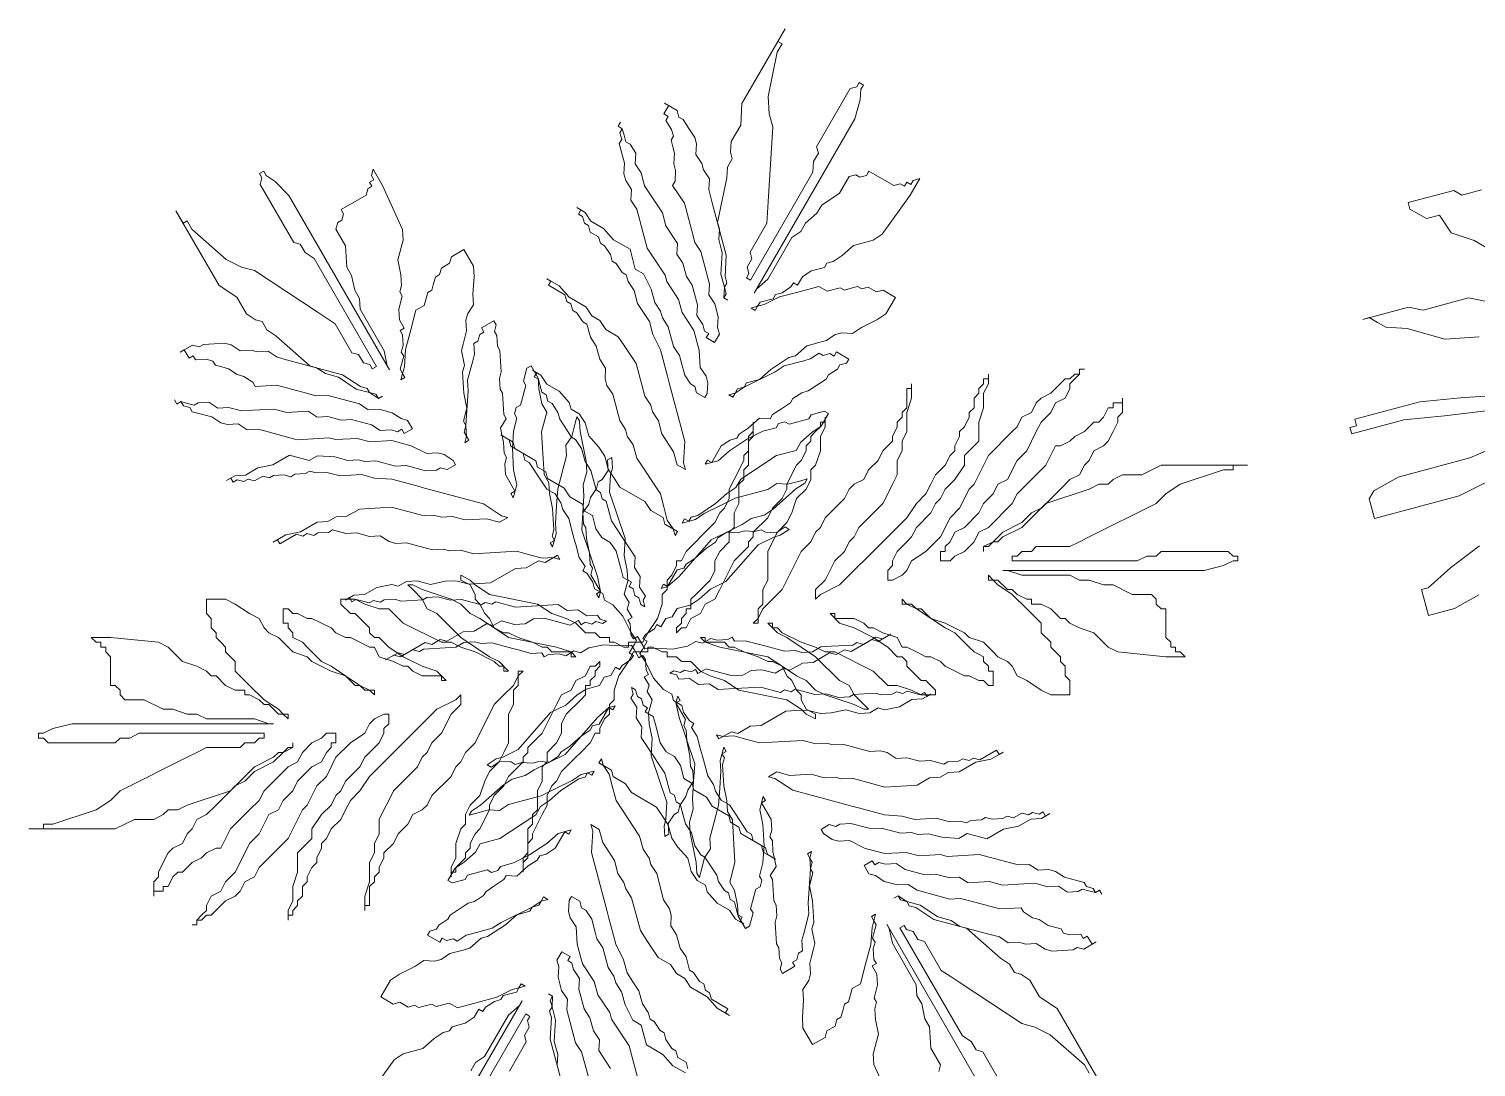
# Model space of a CAD drawing. Header units: millimetres. Extents: x -37049 to 129367, y 25385 to 90033.
# Drawn here: x 18161 to 19498, y 55000 to 55960 of the extents above; entities that cross this region are included whole.
import ezdxf

# ---------------------------------------------------------------- set-up
doc = ezdxf.new("R2010")
doc.units = ezdxf.units.MM
doc.header["$MEASUREMENT"] = 0
doc.layers.add('NCAY', color=3, linetype='Continuous', lineweight=13)

# ---------------------------------------------------------------- blocks, each defined once
blk = doc.blocks.new('CDUA')
at = {"layer": 'NCAY'}
for points in [[(-22519.8, 45490.2), (-22549.9, 45482.1), (-22562.7, 45489.4), (-22632.9, 45470.6), (-22630.2, 45460.5), (-22604.7, 45445.9), (-22584.7, 45451.3), (-22566.5, 45423.9), (-22531, 45411.9), (-22492.9, 45390)], [(-22494, 45314.4), (-22539.6, 45323.7), (-22609.8, 45304.8), (-22632.5, 45309.4), (-22702.8, 45290.5), (-22692.7, 45293.2), (-22680, 45285.9), (-22667.3, 45278.5), (-22634.5, 45276.6), (-22576.2, 45260), (-22523.4, 45263.5)], [(-22499.1, 45173.3), (-22552, 45169.8), (-22614.8, 45163.6), (-22715.2, 45136.6), (-22712.5, 45126.6), (-22722.5, 45123.9), (-22719.8, 45113.9), (-22639.5, 45135.5), (-22576.7, 45141.7), (-22503.7, 45150.5)], [(-22470.2, 45105.8), (-22537.7, 45076.9), (-22648.1, 45047.2), (-22685.5, 45026.4), (-22692.8, 45013.7), (-22684.7, 44983.6), (-22554.3, 45018.7), (-22506.9, 45042.2)], [(-22522.7, 44941.2), (-22567.5, 44907.6), (-22602.2, 44876.8), (-22612.2, 44874.1), (-22601.4, 44834), (-22561.3, 44844.8), (-22523.9, 44865.6)]]:
    blk.add_lwpolyline(points, dxfattribs=at)
blk = doc.blocks.new('A$C0BA2582E')
at = {"layer": 'NCAY', "color": 220}
for points in [[(559.3, 574.1), (561.5, 577.9), (556.1, 586.2), (549, 600.5), (539.7, 611), (532.1, 615.4), (530.4, 621.5), (522.8, 625.9), (521.2, 632), (515.7, 640.2), (511.9, 642.5), (514.1, 646.3), (508.6, 654.6), (505.4, 666.7), (503.8, 672.7), (498.9, 690.9), (493.5, 699.2), (491.8, 705.2), (486.4, 713.5), (478.7, 717.9), (473.3, 726.2), (462.4, 742.7), (458.5, 744.9), (456.9, 751), (449.2, 755.4), (447.6, 761.5), (436.1, 768.1), (443.8, 763.7), (445.4, 757.6), (468.4, 744.3), (470, 738.3), (477.7, 733.9), (479.3, 727.8), (494.7, 718.9), (500.1, 710.7), (511.6, 704), (513.2, 698), (520.9, 693.6), (524.1, 681.4), (529.6, 673.2), (537.3, 668.7), (542.7, 660.5), (547.6, 642.3), (549.2, 636.3), (556.9, 631.8), (554.7, 628), (558.5, 625.8), (560.1, 619.7), (563.9, 617.5), (565.6, 611.4), (569.4, 609.2), (567.8, 615.3), (570, 619.1), (564.5, 627.4), (565.1, 637.3), (559.7, 645.6), (560.3, 655.5), (554.8, 663.7), (538.5, 688.5), (533.6, 706.7), (529.8, 708.9), (528.2, 715), (524.3, 717.2), (519.5, 735.3), (514, 743.6), (510.8, 755.7), (505.3, 764), (501.5, 766.2), (490.6, 782.7), (489, 788.8), (483.5, 797.1), (479.7, 799.3), (478, 805.3), (474.2, 807.6), (472.6, 813.6), (471, 819.7), (467.1, 821.9), (469.4, 825.7), (465.5, 827.9), (473.2, 823.5), (478.6, 815.2), (490.2, 808.6), (499.4, 798.1), (501.1, 792.1), (508.7, 787.6), (514.2, 779.4), (517.4, 767.2), (526.7, 756.8), (532.2, 748.5), (535.4, 736.4), (540.9, 728.1), (546.3, 719.8), (569.3, 706.6), (574.8, 698.3), (586.3, 691.6), (587.9, 685.6), (599.4, 678.9), (597.2, 675.1), (595.6, 681.2), (590.1, 689.4), (586.9, 701.5), (583.7, 713.7), (561.8, 746.7), (558.6, 758.8), (553.1, 767.1), (551.5, 773.2), (546.1, 781.4), (539.6, 805.7), (534.1, 813.9), (532.5, 820), (533.1, 829.9), (527.7, 838.1), (524.4, 850.2), (519, 858.5), (515.7, 870.6), (511.9, 872.8), (506.5, 881.1), (502.6, 883.3), (501, 889.4), (497.2, 891.6), (495.5, 897.7), (480.2, 906.5), (482.4, 910.3), (478.6, 912.6), (490.1, 905.9), (499.4, 895.4), (514.7, 886.6), (520.2, 878.3), (527.8, 873.9), (533.3, 865.6), (544.8, 859), (550.3, 850.7), (555.7, 842.4), (561.2, 834.2), (569.3, 803.9), (574.7, 795.6), (576.3, 789.6), (581.8, 781.3), (585, 769.2), (595.9, 752.6), (599.2, 740.5), (606.8, 736.1), (605.2, 742.2), (606.4, 761.9), (591.9, 816.4), (590.2, 822.5), (583.8, 846.7), (576.7, 861), (573.5, 873.1), (568, 881.4), (562.5, 889.7), (559.3, 901.8), (553.9, 910.1), (552.2, 916.1), (548.4, 918.3), (542.9, 926.6), (539.1, 928.8), (537.5, 934.9), (532, 943.1), (528.2, 945.4), (526.6, 951.4), (518.9, 955.8), (517.3, 961.9), (513.5, 964.1), (511.8, 970.2), (508, 972.4), (510.2, 976.2), (506.4, 978.4), (514.1, 974), (519.5, 965.7), (531, 959.1), (540.3, 948.6), (555.7, 939.8), (560.5, 921.6), (568.2, 917.2), (575.3, 902.8), (578.5, 890.7), (583.9, 882.5), (585.6, 876.4), (591, 868.1), (595.9, 850), (601.3, 841.7), (602.9, 835.6), (606.2, 823.5), (611.6, 815.3), (615.5, 813), (617.1, 807), (624.8, 802.6), (627, 806.4), (627.6, 816.3), (626, 822.4), (620.5, 830.6), (619.5, 846.6), (614.6, 864.7), (603.7, 881.3), (600.5, 893.4), (589.6, 909.9), (588, 916), (571.6, 940.8), (563.5, 971.1), (561.9, 977.1), (556.4, 985.4), (557, 995.3), (551.6, 1003.6), (550, 1009.6), (550.6, 1019.5), (545.7, 1037.7), (547.9, 1041.5), (546.3, 1047.6), (548.5, 1051.4), (544.7, 1053.6), (546.9, 1057.5), (544.7, 1053.6), (548.5, 1051.4), (550.1, 1045.3), (551.7, 1039.3), (555.6, 1037.1), (561, 1028.8), (560.4, 1018.9), (565.9, 1010.6), (569.1, 998.5), (574.6, 990.3), (585.5, 973.7), (588.7, 961.6), (599.6, 945.1), (599, 935.2), (604.5, 926.9), (607.7, 914.8), (613.2, 906.5), (618, 888.4), (617.4, 878.5), (622.9, 870.2), (624.5, 864.2), (628.4, 861.9), (626.1, 858.1), (633.8, 853.7), (638.2, 861.3), (636.6, 867.4), (637.2, 877.3), (634, 889.4), (628.5, 897.7), (629.1, 907.6), (621, 937.8), (615.6, 946.1), (612.3, 958.2), (605.9, 982.4), (595, 999), (597.2, 1002.8), (597.8, 1012.7), (596.2, 1018.8), (596.8, 1028.7), (595.1, 1034.7), (593.5, 1040.8), (595.7, 1044.6), (594.1, 1050.7), (588.7, 1058.9), (590.9, 1062.8), (587, 1065), (591.5, 1072.7), (587.6, 1074.9), (599.2, 1068.2), (600.8, 1062.2), (604.6, 1060), (610.1, 1051.7), (615.5, 1043.4), (617.1, 1037.4), (616.5, 1027.5), (622, 1019.2), (623.6, 1013.2), (629.1, 1004.9), (628.5, 995), (631.7, 982.9), (644.6, 934.5), (643.5, 914.7), (645.1, 908.6), (642.9, 904.8), (642.3, 894.9), (646.1, 892.7), (642.3, 894.9), (644.5, 898.7), (642.9, 904.8), (639.6, 916.9), (640.8, 936.7), (637.6, 948.8), (638.2, 958.7), (636.6, 964.7), (645, 1005.9), (645.6, 1015.8), (650, 1023.5), (648.4, 1029.6), (649, 1039.5), (657.9, 1054.8), (659.1, 1074.6), (699, 1143.7), (692.3, 1132.2), (696.2, 1130), (691.7, 1122.3), (683.3, 1081.1), (684.3, 1065.2), (687.6, 1053.1), (683.4, 983.8), (682.8, 973.9), (682.2, 964), (666.6, 937.1), (668.3, 931.1), (663.8, 923.4), (665.4, 917.3), (663.2, 913.5), (667.1, 911.3), (724.7, 1011.1), (725.3, 1021), (729.7, 1028.7), (728.1, 1034.7), (759.2, 1088.5), (765.2, 1090.1), (767.4, 1094), (771.3, 1091.8), (769.1, 1087.9), (768.5, 1078), (763.4, 1060.5), (670.3, 899.2), (672.5, 903), (683, 912.3), (705.2, 950.7), (713.4, 956.2), (717.9, 963.9), (728.4, 973.2), (732.8, 980.8), (749.3, 991.8), (758.2, 1007.1), (764.3, 1008.8), (768.1, 1006.5), (774.2, 1008.2), (776.4, 1012), (799.4, 998.7), (805.4, 1000.4), (809.3, 998.1), (811.5, 1002), (815.3, 999.8), (817.5, 1003.6), (823.6, 1005.2), (814.7, 989.9), (788.7, 953.7), (780.4, 948.2), (762.3, 943.3), (751.8, 934), (743.5, 928.6), (737.5, 926.9), (735.3, 923.1), (723.2, 919.8), (714.9, 914.4), (710.5, 906.7), (706.6, 908.9), (704.4, 905.1), (696.1, 899.6), (690.1, 898), (687.9, 894.1), (675.8, 890.9), (673.5, 887.1), (667.5, 885.4), (671.3, 883.2), (673.5, 887.1), (679.6, 888.7), (693.9, 895.8), (712.1, 900.6), (730.2, 905.5), (737.9, 901.1), (750, 904.3), (753.8, 902.1), (759.9, 903.8), (765.9, 905.4), (769.8, 903.2), (775.8, 904.8), (783.5, 900.4), (789.6, 902), (801.1, 895.3), (792.2, 880), (783.9, 874.5), (769.6, 867.4), (761.3, 862), (751.4, 862.6), (745.4, 860.9), (737.1, 855.5), (731.1, 853.8), (725, 852.2), (719, 850.6), (708.5, 841.3), (702.4, 839.7), (685.9, 828.7), (675.4, 819.4), (663.3, 816.2), (661.1, 812.3), (655, 810.7), (652.8, 806.9), (646.8, 805.2), (650.6, 803), (652.8, 806.9), (661.1, 812.3), (689.7, 826.5), (698, 832), (716.2, 836.8), (722.2, 838.5), (730.5, 843.9), (734.3, 841.7), (740.4, 843.3), (744.2, 841.1), (746.4, 845), (757.9, 838.3), (755.7, 834.5), (749.7, 832.9), (747.4, 829), (739.2, 823.6), (736.9, 819.7), (720.4, 808.8), (714.4, 807.2), (706.1, 801.7), (703.9, 797.9), (695.6, 792.4), (687.3, 786.9), (685.1, 783.1), (675.2, 783.7), (664.7, 774.4), (656.5, 768.9), (654.2, 765.1), (648.2, 763.4), (639.9, 758), (631.1, 742.6), (627.2, 744.8), (625, 741), (637.1, 744.2), (647.6, 753.5), (664.1, 764.5), (678.5, 771.6), (690.6, 774.8), (692.8, 778.7), (698.8, 780.3), (702.7, 778.1), (720.8, 782.9), (723, 786.8), (735.2, 790), (739, 787.8), (732.3, 776.3), (724.1, 770.8), (713.6, 761.5), (709.1, 753.8), (691, 749), (657.9, 727.1), (653.5, 719.4), (645.2, 714), (634.7, 704.7), (618.2, 693.7), (612.1, 692.1), (609.9, 688.3), (606.1, 690.5), (603.9, 686.6), (616, 689.9), (624.2, 695.3), (638.5, 702.4), (652.9, 709.5), (683.1, 717.7), (691.4, 723.1), (701.3, 722.5), (713.4, 725.8), (719.5, 727.4), (717.2, 723.6), (709, 718.1), (688, 699.5), (679.7, 694), (667.6, 690.8), (659.3, 685.3), (645, 678.2), (636.8, 672.8), (634.5, 668.9), (626.3, 663.4), (615.8, 654.1), (607.5, 648.7), (605.3, 644.8), (599.2, 643.2), (590.4, 627.8), (586.5, 630.1), (584.3, 626.2), (590.4, 627.8), (600.9, 637.2), (630.7, 671.1), (645, 678.2), (654.9, 677.6), (661, 679.3), (670.9, 678.7), (676.9, 680.3), (680.7, 678.1), (690.6, 677.5), (698.9, 683), (702.7, 680.7), (694.5, 675.3), (688.4, 673.6), (674.1, 666.6), (644.2, 632.6), (629.9, 625.5), (619.4, 616.2), (611.2, 610.7), (599.1, 607.5), (594.6, 599.8), (588.6, 598.2), (584.1, 590.5), (580.3, 592.7), (578.1, 588.9), (569.8, 583.4), (567.6, 579.5), (571.4, 577.3), (567, 569.7)], [(559.3, 569.7), (557.1, 573.5), (547.2, 572.9), (531.3, 573.9), (517.6, 571.1), (509.9, 566.7), (503.8, 568.3), (496.2, 563.9), (490.1, 565.5), (480.2, 564.9), (476.4, 562.7), (474.2, 566.6), (464.3, 566), (452.2, 569.2), (446.1, 570.9), (428, 575.7), (418.1, 575.1), (412, 576.8), (402.1, 576.2), (394.5, 571.8), (384.6, 571.2), (364.8, 570), (361, 567.8), (354.9, 569.4), (347.2, 565), (341.2, 566.6), (329.7, 560), (337.3, 564.4), (343.4, 562.8), (366.4, 576), (372.5, 574.4), (380.1, 578.8), (386.2, 577.2), (401.5, 586.1), (411.4, 586.7), (422.9, 593.3), (429, 591.7), (436.7, 596.1), (448.8, 592.9), (458.6, 593.5), (466.3, 597.9), (476.2, 598.5), (494.4, 593.6), (500.4, 592), (508.1, 596.4), (510.3, 592.6), (514.1, 594.8), (520.2, 593.1), (524, 595.4), (530.1, 593.7), (533.9, 595.9), (527.9, 597.6), (525.7, 601.4), (515.8, 600.8), (507.5, 606.3), (497.6, 605.7), (489.3, 611.2), (479.4, 610.6), (449.8, 608.8), (431.6, 613.7), (427.8, 611.5), (421.7, 613.1), (417.9, 610.9), (399.7, 615.8), (389.8, 615.2), (377.7, 618.4), (367.9, 617.8), (364, 615.6), (344.2, 614.4), (338.2, 616.1), (328.3, 615.5), (324.5, 613.3), (318.4, 614.9), (314.6, 612.7), (308.5, 614.3), (302.5, 615.9), (298.6, 613.7), (296.4, 617.6), (292.6, 615.3), (300.3, 619.8), (310.1, 620.4), (321.6, 627), (335.4, 629.8), (341.4, 628.2), (349.1, 632.6), (359, 633.2), (371.1, 629.9), (384.8, 632.7), (394.7, 633.3), (406.8, 630.1), (416.7, 630.7), (426.6, 631.3), (449.6, 644.6), (459.5, 645.1), (471, 651.8), (477.1, 650.2), (488.6, 656.8), (490.8, 653), (484.7, 654.6), (474.8, 654), (462.7, 657.3), (450.6, 660.5), (411.1, 658.1), (399, 661.4), (389.1, 660.8), (383, 662.4), (373.1, 661.8), (348.9, 668.3), (339, 667.8), (333, 669.4), (324.7, 674.9), (314.8, 674.3), (302.7, 677.5), (292.8, 676.9), (280.7, 680.2), (276.9, 678), (267, 677.4), (263.2, 675.2), (257.1, 676.8), (253.3, 674.6), (247.2, 676.2), (231.9, 667.3), (229.7, 671.2), (225.8, 669), (237.3, 675.6), (251.1, 678.4), (266.4, 687.3), (276.3, 687.9), (284, 692.3), (293.8, 692.9), (305.4, 699.5), (315.2, 700.1), (325.1, 700.7), (335, 701.3), (365.3, 693.2), (375.2, 693.7), (381.2, 692.1), (391.1, 692.7), (403.2, 689.5), (423, 690.6), (435.1, 687.4), (442.8, 691.8), (436.7, 693.4), (420.2, 704.4), (365.7, 719), (359.7, 720.6), (335.4, 727.1), (319.5, 728.2), (307.4, 731.4), (297.5, 730.8), (287.6, 730.2), (275.5, 733.5), (265.6, 732.9), (259.6, 734.5), (255.7, 732.3), (245.8, 731.7), (242, 729.5), (236, 731.1), (226.1, 730.5), (222.2, 728.3), (216.2, 730), (208.5, 725.5), (202.5, 727.2), (198.6, 724.9), (192.6, 726.6), (188.7, 724.4), (186.5, 728.2), (182.7, 726), (190.3, 730.4), (200.2, 731), (211.7, 737.6), (225.5, 740.4), (240.8, 749.3), (259, 744.4), (266.6, 748.9), (282.6, 747.8), (294.7, 744.6), (304.6, 745.2), (310.6, 743.5), (320.5, 744.1), (338.7, 739.2), (348.6, 739.8), (354.6, 738.2), (366.7, 735), (376.6, 735.5), (380.4, 737.8), (386.5, 736.1), (394.2, 740.6), (392, 744.4), (383.7, 749.9), (377.6, 751.5), (367.7, 750.9), (353.4, 758), (335.3, 762.9), (315.5, 761.7), (303.4, 764.9), (283.6, 763.8), (277.5, 765.4), (247.9, 763.6), (217.6, 771.8), (211.6, 773.4), (201.7, 772.8), (193.4, 778.3), (183.5, 777.7), (177.5, 779.3), (169.2, 784.8), (151, 789.6), (148.8, 793.5), (142.8, 795.1), (140.5, 798.9), (136.7, 796.7), (134.5, 800.6), (136.7, 796.7), (140.5, 798.9), (146.6, 797.3), (152.7, 795.7), (156.5, 797.9), (166.4, 798.5), (174.6, 793), (184.5, 793.6), (196.6, 790.4), (206.5, 791), (226.3, 792.1), (238.4, 788.9), (258.2, 790.1), (266.5, 784.6), (276.4, 785.2), (288.5, 781.9), (298.3, 782.5), (316.5, 777.6), (324.8, 772.2), (334.7, 772.8), (340.7, 771.1), (344.6, 773.4), (346.8, 769.5), (354.4, 773.9), (350, 781.6), (344, 783.2), (335.7, 788.7), (323.6, 792), (313.7, 791.4), (305.4, 796.8), (275.2, 805), (265.3, 804.4), (253.2, 807.6), (228.9, 814.1), (209.2, 813), (207, 816.8), (198.7, 822.3), (192.6, 823.9), (184.4, 829.4), (178.3, 831), (172.3, 832.6), (170, 836.5), (164, 838.1), (154.1, 837.5), (151.9, 841.3), (148, 839.1), (143.6, 846.8), (139.8, 844.6), (151.3, 851.2), (157.3, 849.6), (161.2, 851.8), (171.1, 852.4), (180.9, 853), (187, 851.4), (195.3, 845.9), (205.2, 846.5), (211.2, 844.9), (221.1, 845.5), (229.4, 840), (241.5, 836.7), (289.9, 823.7), (306.4, 812.8), (312.5, 811.2), (314.7, 807.3), (323, 801.9), (326.8, 804.1), (323, 801.9), (320.8, 805.7), (314.7, 807.3), (302.6, 810.6), (286.1, 821.5), (274, 824.8), (265.7, 830.2), (259.6, 831.9), (228.2, 859.8), (219.9, 865.2), (215.5, 872.9), (209.4, 874.5), (201.1, 880), (192.3, 895.4), (175.7, 906.3), (135.8, 975.4), (142.5, 963.9), (146.3, 966.1), (150.7, 958.4), (182.2, 930.5), (196.5, 923.4), (208.6, 920.2), (266.5, 881.9), (274.8, 876.5), (283.1, 871), (298.6, 844.1), (304.6, 842.5), (309.1, 834.8), (315.1, 833.2), (317.3, 829.3), (321.2, 831.5), (263.5, 931.4), (255.3, 936.9), (250.8, 944.5), (244.8, 946.2), (213.7, 999.9), (215.4, 1006), (213.1, 1009.8), (217, 1012), (219.2, 1008.2), (227.5, 1002.7), (240.2, 989.6), (333.3, 828.3), (331.1, 832.1), (328.3, 845.9), (306.1, 884.3), (305.5, 894.2), (301.1, 901.9), (298.2, 915.6), (293.8, 923.3), (292.6, 943.1), (283.7, 958.4), (285.4, 964.5), (289.2, 966.7), (290.8, 972.7), (288.6, 976.6), (311.6, 989.9), (313.2, 995.9), (317.1, 998.1), (314.8, 1002), (318.7, 1004.2), (316.5, 1008), (318.1, 1014.1), (326.9, 998.7), (345.3, 958.1), (345.9, 948.2), (341, 930.1), (343.8, 916.3), (344.4, 906.4), (342.8, 900.4), (345, 896.5), (341.8, 884.4), (342.4, 874.5), (346.8, 866.8), (343, 864.6), (345.2, 860.8), (345.8, 850.9), (344.2, 844.8), (346.4, 841), (343.2, 828.9), (345.4, 825), (343.8, 819), (347.6, 821.2), (345.4, 825), (347, 831.1), (348, 847), (352.9, 865.2), (357.7, 883.4), (365.4, 887.8), (368.7, 899.9), (372.5, 902.1), (374.1, 908.2), (375.7, 914.2), (379.6, 916.5), (381.2, 922.5), (388.8, 926.9), (390.5, 933), (402, 939.6), (410.8, 924.3), (411.4, 914.4), (410.4, 898.4), (411, 888.5), (405.6, 880.3), (403.9, 874.2), (404.5, 864.3), (402.9, 858.3), (401.3, 852.2), (399.7, 846.2), (402.5, 832.4), (400.9, 826.4), (402.1, 806.6), (404.9, 792.8), (401.7, 780.7), (403.9, 776.9), (402.3, 770.8), (404.5, 767), (402.9, 760.9), (406.7, 763.2), (404.5, 767), (403.9, 776.9), (405.9, 808.8), (405.3, 818.7), (410.2, 836.8), (411.8, 842.9), (411.2, 852.8), (415, 855), (416.7, 861.1), (420.5, 863.3), (418.3, 867.1), (429.8, 873.8), (432, 869.9), (430.4, 863.9), (432.6, 860), (433.2, 850.1), (435.4, 846.3), (436.6, 826.5), (435, 820.4), (435.6, 810.6), (437.8, 806.7), (438.4, 796.8), (439, 786.9), (441.2, 783.1), (435.8, 774.8), (438.6, 761.1), (439.2, 751.2), (441.4, 747.3), (439.8, 741.3), (440.4, 731.4), (449.2, 716), (445.4, 713.8), (447.6, 710), (450.9, 722.1), (448, 735.8), (446.9, 755.6), (447.9, 771.6), (451.1, 783.7), (448.9, 787.5), (450.5, 793.6), (454.3, 795.8), (459.2, 813.9), (457, 817.8), (460.2, 829.9), (464.1, 832.1), (470.7, 820.6), (471.3, 810.7), (474.1, 797), (478.6, 789.3), (473.7, 771.1), (476.1, 731.5), (480.5, 723.9), (481.1, 714), (483.9, 700.2), (485.1, 680.4), (483.5, 674.4), (485.7, 670.5), (481.9, 668.3), (484.1, 664.5), (487.4, 676.6), (486.8, 686.5), (487.8, 702.4), (488.8, 718.4), (496.9, 748.7), (496.3, 758.6), (501.7, 766.8), (505, 778.9), (506.6, 785), (508.8, 781.1), (509.4, 771.3), (515.1, 743.8), (515.7, 733.9), (512.4, 721.8), (513, 711.9), (512, 695.9), (512.6, 686), (514.8, 682.2), (515.4, 672.3), (518.2, 658.6), (518.8, 648.7), (521, 644.8), (519.4, 638.8), (528.3, 623.4), (524.5, 621.2), (526.7, 617.4), (528.3, 623.4), (525.5, 637.2), (511, 680), (512, 695.9), (517.4, 704.2), (519.1, 710.3), (524.5, 718.5), (526.1, 724.6), (530, 726.8), (535.4, 735.1), (534.8, 745), (538.7, 747.2), (539.3, 737.3), (537.6, 731.2), (536.6, 715.3), (551.1, 672.4), (550.1, 656.5), (552.9, 642.8), (553.5, 632.9), (550.3, 620.8), (554.7, 613.1), (553.1, 607), (557.5, 599.3), (553.7, 597.1), (555.9, 593.3), (556.5, 583.4), (558.7, 579.5), (562.6, 581.8), (567, 574.1)], [(563.2, 576.3), (567.6, 576.3), (572, 585.2), (580.9, 598.4), (585.3, 611.7), (585.3, 620.6), (589.8, 625), (589.8, 633.9), (594.2, 638.3), (598.6, 647.2), (598.6, 651.6), (603.1, 651.6), (607.5, 660.4), (616.4, 669.3), (620.8, 673.7), (634.1, 687), (638.5, 695.9), (643, 700.3), (647.4, 709.2), (647.4, 718), (651.9, 726.9), (660.7, 744.6), (660.7, 749), (665.2, 753.5), (665.2, 762.3), (669.6, 766.7), (669.6, 780), (669.6, 771.2), (665.2, 766.7), (665.2, 740.2), (660.7, 735.7), (660.7, 726.9), (656.3, 722.5), (656.3, 704.7), (651.9, 695.9), (651.9, 682.6), (647.4, 678.2), (647.4, 669.3), (638.5, 660.4), (634.1, 651.6), (634.1, 642.7), (629.7, 633.9), (616.4, 620.6), (611.9, 616.2), (611.9, 607.3), (607.5, 607.3), (607.5, 602.9), (603.1, 598.4), (603.1, 594), (598.6, 589.6), (598.6, 585.2), (603.1, 589.6), (607.5, 589.6), (611.9, 598.4), (620.8, 602.9), (625.2, 611.7), (634.1, 616.2), (638.5, 625), (651.9, 651.6), (665.2, 664.9), (665.2, 669.3), (669.6, 673.7), (669.6, 678.2), (682.9, 691.5), (687.3, 700.3), (696.2, 709.2), (700.6, 718), (700.6, 722.5), (709.5, 740.2), (713.9, 744.6), (718.4, 753.5), (718.4, 757.9), (722.8, 762.3), (722.8, 766.7), (727.2, 771.2), (731.7, 775.6), (731.7, 780), (736.1, 780), (736.1, 784.5), (736.1, 775.6), (731.7, 766.7), (731.7, 753.5), (727.2, 740.2), (722.8, 735.7), (722.8, 726.9), (718.4, 718), (709.5, 709.2), (705.1, 695.9), (700.6, 687), (691.8, 678.2), (687.3, 669.3), (682.9, 660.4), (682.9, 633.9), (678.5, 625), (678.5, 611.7), (674, 607.3), (674, 594), (669.6, 594), (674, 598.4), (678.5, 607.3), (687.3, 616.2), (696.2, 625), (713.9, 660.4), (722.8, 669.3), (727.2, 678.2), (731.7, 682.6), (736.1, 691.5), (753.8, 709.2), (758.3, 718), (762.7, 722.5), (771.6, 726.9), (776, 735.7), (784.9, 744.6), (789.3, 753.5), (798.2, 762.3), (798.2, 766.7), (802.6, 775.6), (802.6, 780), (807.1, 784.5), (807.1, 788.9), (811.5, 793.3), (811.5, 811), (815.9, 811), (815.9, 815.5), (815.9, 802.2), (811.5, 788.9), (811.5, 771.2), (807.1, 762.3), (807.1, 753.5), (802.6, 744.6), (802.6, 731.3), (798.2, 722.5), (793.8, 713.6), (789.3, 704.7), (767.1, 682.6), (762.7, 673.7), (758.3, 669.3), (753.8, 660.4), (745, 651.6), (736.1, 633.9), (727.2, 625), (727.2, 616.2), (731.7, 620.6), (749.4, 629.4), (789.3, 669.3), (793.8, 673.7), (811.5, 691.5), (820.4, 704.7), (829.2, 713.6), (833.7, 722.5), (838.1, 731.3), (847, 740.2), (851.4, 749), (855.8, 753.5), (855.8, 757.9), (860.3, 766.7), (860.3, 771.2), (864.7, 775.6), (869.1, 784.5), (869.1, 788.9), (873.6, 793.3), (873.6, 802.2), (878, 806.6), (878, 811), (882.4, 815.5), (882.4, 819.9), (886.9, 819.9), (886.9, 824.3), (886.9, 815.5), (882.4, 806.6), (882.4, 793.3), (878, 780), (878, 762.3), (864.7, 749), (864.7, 740.2), (855.8, 726.9), (847, 718), (842.5, 709.2), (838.1, 704.7), (833.7, 695.9), (820.4, 682.6), (815.9, 673.7), (811.5, 669.3), (802.6, 660.4), (798.2, 651.6), (798.2, 647.2), (793.8, 642.7), (793.8, 633.9), (798.2, 633.9), (807.1, 638.3), (811.5, 642.7), (815.9, 651.6), (829.2, 660.4), (842.5, 673.7), (851.4, 691.5), (860.3, 700.3), (869.1, 718), (873.6, 722.5), (886.9, 749), (909, 771.2), (913.5, 775.6), (917.9, 784.5), (926.8, 788.9), (931.2, 797.8), (935.7, 802.2), (944.5, 806.6), (957.8, 819.9), (962.3, 819.9), (966.7, 824.3), (971.1, 824.3), (971.1, 828.8), (975.6, 828.8), (971.1, 828.8), (971.1, 824.3), (966.7, 819.9), (962.3, 815.5), (962.3, 811), (957.8, 802.2), (949, 797.8), (944.5, 788.9), (935.7, 780), (931.2, 771.2), (922.3, 753.5), (913.5, 744.6), (904.6, 726.9), (895.7, 722.5), (891.3, 713.6), (882.4, 704.7), (878, 695.9), (864.7, 682.6), (855.8, 678.2), (851.4, 669.3), (847, 664.9), (847, 660.4), (842.5, 660.4), (842.5, 651.6), (851.4, 651.6), (855.8, 656), (864.7, 660.4), (873.6, 669.3), (878, 678.2), (886.9, 682.6), (909, 704.7), (913.5, 713.6), (922.3, 722.5), (940.1, 740.2), (949, 757.9), (953.4, 757.9), (962.3, 762.3), (966.7, 766.7), (975.6, 771.2), (980, 775.6), (984.4, 780), (988.9, 780), (993.3, 784.5), (997.7, 793.3), (1002.2, 793.3), (1002.2, 797.8), (1011, 797.8), (1011, 802.2), (1011, 788.9), (1006.6, 784.5), (1006.6, 780), (1002.2, 771.2), (997.7, 762.3), (993.3, 757.9), (984.4, 753.5), (980, 744.6), (975.6, 740.2), (971.1, 731.3), (962.3, 726.9), (953.4, 718), (917.9, 682.6), (900.2, 673.7), (895.7, 669.3), (891.3, 669.3), (882.4, 664.9), (882.4, 660.4), (882.4, 664.9), (886.9, 664.9), (891.3, 669.3), (900.2, 678.2), (917.9, 687), (926.8, 695.9), (935.7, 700.3), (940.1, 704.7), (980, 718), (988.9, 722.5), (997.7, 722.5), (1002.2, 726.9), (1011, 731.3), (1028.8, 731.3), (1046.5, 740.2), (1126.3, 740.2), (1113, 740.2), (1113, 735.7), (1104.2, 735.7), (1064.2, 722.5), (1050.9, 713.6), (1042.1, 704.7), (980, 673.7), (971.1, 669.3), (962.3, 664.9), (931.2, 664.9), (926.8, 660.4), (917.9, 660.4), (913.5, 656), (909, 656), (909, 651.6), (1024.3, 651.6), (1033.2, 656), (1042.1, 656), (1046.5, 660.4), (1108.6, 660.4), (1113, 656), (1117.5, 656), (1117.5, 651.6), (1113, 651.6), (1104.2, 647.2), (1086.4, 642.7), (900.2, 642.7), (904.6, 642.7), (917.9, 638.3), (962.3, 638.3), (971.1, 633.9), (980, 633.9), (993.3, 629.4), (1002.2, 629.4), (1019.9, 620.6), (1037.6, 620.6), (1042.1, 616.2), (1042.1, 611.7), (1046.5, 607.3), (1050.9, 607.3), (1050.9, 580.7), (1055.4, 576.3), (1055.4, 571.9), (1059.8, 571.9), (1059.8, 567.4), (1064.2, 567.4), (1068.7, 563), (1050.9, 563), (1006.6, 567.4), (997.7, 571.9), (984.4, 585.2), (971.1, 589.6), (962.3, 594), (957.8, 598.4), (953.4, 598.4), (944.5, 607.3), (935.7, 611.7), (926.8, 611.7), (926.8, 616.2), (922.3, 616.2), (913.5, 620.6), (909, 625), (904.6, 625), (895.7, 633.9), (891.3, 633.9), (886.9, 638.3), (886.9, 633.9), (891.3, 633.9), (895.7, 629.4), (909, 620.6), (922.3, 607.3), (935.7, 594), (935.7, 585.2), (944.5, 576.3), (944.5, 571.9), (949, 567.4), (953.4, 563), (953.4, 558.6), (957.8, 554.2), (957.8, 545.3), (962.3, 540.9), (962.3, 527.6), (944.5, 527.6), (935.7, 532), (922.3, 540.9), (913.5, 545.3), (909, 554.2), (904.6, 558.6), (895.7, 563), (891.3, 567.4), (886.9, 571.9), (882.4, 576.3), (869.1, 580.7), (864.7, 585.2), (847, 594), (833.7, 598.4), (824.8, 607.3), (820.4, 607.3), (815.9, 611.7), (811.5, 611.7), (807.1, 616.2), (807.1, 611.7), (811.5, 611.7), (820.4, 607.3), (847, 589.6), (855.8, 585.2), (869.1, 571.9), (873.6, 567.4), (882.4, 563), (882.4, 558.6), (886.9, 554.2), (886.9, 549.7), (891.3, 549.7), (891.3, 536.4), (886.9, 536.4), (882.4, 540.9), (878, 540.9), (869.1, 545.3), (864.7, 545.3), (847, 554.2), (842.5, 558.6), (833.7, 563), (829.2, 563), (820.4, 567.4), (811.5, 571.9), (807.1, 571.9), (802.6, 580.7), (789.3, 585.2), (780.4, 589.6), (776, 589.6), (771.6, 594), (762.7, 598.4), (745, 598.4), (745, 602.9), (740.5, 602.9), (749.4, 594), (762.7, 589.6), (780.4, 580.7), (793.8, 571.9), (802.6, 563), (807.1, 563), (811.5, 558.6), (811.5, 554.2), (824.8, 540.9), (829.2, 540.9), (838.1, 532), (838.1, 527.6), (824.8, 527.6), (815.9, 532), (802.6, 536.4), (793.8, 536.4), (780.4, 549.7), (745, 567.4), (736.1, 567.4), (727.2, 571.9), (713.9, 576.3), (696.2, 585.2), (691.8, 589.6), (687.3, 589.6), (687.3, 594), (682.9, 594), (691.8, 585.2), (700.6, 580.7), (713.9, 571.9), (727.2, 563), (749.4, 540.9), (758.3, 536.4), (762.7, 527.6), (771.6, 518.7), (776, 514.3), (771.6, 514.3), (762.7, 518.7), (736.1, 527.6), (727.2, 532), (718.4, 540.9), (709.5, 545.3), (696.2, 554.2), (687.3, 558.6), (682.9, 558.6), (674, 563), (660.7, 567.4), (651.9, 571.9), (647.4, 571.9), (643, 576.3), (625.2, 576.3), (625.2, 580.7), (620.8, 580.7), (625.2, 576.3), (638.5, 571.9), (682.9, 563), (696.2, 554.2), (700.6, 545.3), (705.1, 540.9), (709.5, 532), (713.9, 527.6), (713.9, 523.1), (718.4, 514.3), (727.2, 509.9), (727.2, 505.4), (718.4, 509.9), (713.9, 514.3), (700.6, 523.1), (656.3, 532), (643, 540.9), (629.7, 545.3), (620.8, 549.7), (611.9, 558.6), (603.1, 558.6), (598.6, 563), (589.8, 563), (589.8, 567.4), (585.3, 567.4), (576.5, 571.9), (572, 571.9), (572, 567.4), (563.2, 567.4)], [(563.2, 567.4), (558.7, 567.4), (554.3, 558.6), (545.4, 545.3), (541, 532), (541, 523.1), (536.6, 518.7), (536.6, 509.9), (532.1, 505.4), (527.7, 496.6), (527.7, 492.1), (523.3, 492.1), (518.8, 483.3), (510, 474.4), (505.5, 470), (492.2, 456.7), (487.8, 447.9), (483.3, 443.4), (478.9, 434.6), (478.9, 425.7), (474.5, 416.9), (465.6, 399.1), (465.6, 394.7), (461.2, 390.3), (461.2, 381.4), (456.7, 377), (456.7, 363.7), (456.7, 372.6), (461.2, 377), (461.2, 403.6), (465.6, 408), (465.6, 416.9), (470, 421.3), (470, 439), (474.5, 447.9), (474.5, 461.1), (478.9, 465.6), (478.9, 474.4), (487.8, 483.3), (492.2, 492.1), (492.2, 501), (496.6, 509.9), (510, 523.1), (514.4, 527.6), (514.4, 536.4), (518.8, 536.4), (518.8, 540.9), (523.3, 545.3), (523.3, 549.7), (527.7, 554.2), (527.7, 558.6), (523.3, 554.2), (518.8, 554.2), (514.4, 545.3), (505.5, 540.9), (501.1, 532), (492.2, 527.6), (487.8, 518.7), (474.5, 492.1), (461.2, 478.9), (461.2, 474.4), (456.7, 470), (456.7, 465.6), (443.4, 452.3), (439, 443.4), (430.1, 434.6), (425.7, 425.7), (425.7, 421.3), (416.8, 403.6), (412.4, 399.1), (408, 390.3), (408, 385.8), (403.5, 381.4), (403.5, 377), (399.1, 372.6), (394.7, 368.1), (394.7, 363.7), (390.2, 363.7), (390.2, 359.3), (390.2, 368.1), (394.7, 377), (394.7, 390.3), (399.1, 403.6), (403.5, 408), (403.5, 416.9), (408, 425.7), (416.8, 434.6), (421.3, 447.9), (425.7, 456.7), (434.6, 465.6), (439, 474.4), (443.4, 483.3), (443.4, 509.9), (447.9, 518.7), (447.9, 532), (452.3, 536.4), (452.3, 549.7), (456.7, 549.7), (452.3, 545.3), (447.9, 536.4), (439, 527.6), (430.1, 518.7), (412.4, 483.3), (403.5, 474.4), (399.1, 465.6), (394.7, 461.1), (390.2, 452.3), (372.5, 434.6), (368.1, 425.7), (363.6, 421.3), (354.7, 416.9), (350.3, 408), (341.4, 399.1), (337, 390.3), (328.1, 381.4), (328.1, 377), (323.7, 368.1), (323.7, 363.7), (319.3, 359.3), (319.3, 354.8), (314.8, 350.4), (314.8, 332.7), (310.4, 332.7), (310.4, 328.3), (310.4, 341.6), (314.8, 354.8), (314.8, 372.6), (319.3, 381.4), (319.3, 390.3), (323.7, 399.1), (323.7, 412.4), (328.1, 421.3), (332.6, 430.1), (337, 439), (359.2, 461.1), (363.6, 470), (368.1, 474.4), (372.5, 483.3), (381.4, 492.1), (390.2, 509.9), (399.1, 518.7), (399.1, 527.6), (394.7, 523.1), (376.9, 514.3), (337, 474.4), (332.6, 470), (314.8, 452.3), (306, 439), (297.1, 430.1), (292.7, 421.3), (288.2, 412.4), (279.4, 403.6), (274.9, 394.7), (270.5, 390.3), (270.5, 385.8), (266.1, 377), (266.1, 372.6), (261.6, 368.1), (257.2, 359.3), (257.2, 354.8), (252.8, 350.4), (252.8, 341.6), (248.3, 337.1), (248.3, 332.7), (243.9, 328.3), (243.9, 323.8), (239.5, 323.8), (239.5, 319.4), (239.5, 328.3), (243.9, 337.1), (243.9, 350.4), (248.3, 363.7), (248.3, 381.4), (261.6, 394.7), (261.6, 403.6), (270.5, 416.9), (279.4, 425.7), (283.8, 434.6), (288.2, 439), (292.7, 447.9), (306, 461.1), (310.4, 470), (314.8, 474.4), (323.7, 483.3), (328.1, 492.1), (328.1, 496.6), (332.6, 501), (332.6, 509.9), (328.1, 509.9), (319.3, 505.4), (314.8, 501), (310.4, 492.1), (297.1, 483.3), (283.8, 470), (274.9, 452.3), (266.1, 443.4), (257.2, 425.7), (252.8, 421.3), (239.5, 394.7), (217.3, 372.6), (212.8, 368.1), (208.4, 359.3), (199.5, 354.8), (195.1, 346), (190.7, 341.6), (181.8, 337.1), (168.5, 323.8), (164.1, 323.8), (159.6, 319.4), (155.2, 319.4), (155.2, 315), (150.8, 315), (155.2, 315), (155.2, 319.4), (159.6, 323.8), (164.1, 328.3), (164.1, 332.7), (168.5, 341.6), (177.4, 346), (181.8, 354.8), (190.7, 363.7), (195.1, 372.6), (204, 390.3), (212.8, 399.1), (221.7, 416.9), (230.6, 421.3), (235, 430.1), (243.9, 439), (248.3, 447.9), (261.6, 461.1), (270.5, 465.6), (274.9, 474.4), (279.4, 478.9), (279.4, 483.3), (283.8, 483.3), (283.8, 492.1), (274.9, 492.1), (270.5, 487.7), (261.6, 483.3), (252.8, 474.4), (248.3, 465.6), (239.5, 461.1), (217.3, 439), (212.8, 430.1), (204, 421.3), (186.2, 403.6), (177.4, 385.8), (172.9, 385.8), (164.1, 381.4), (159.6, 377), (150.8, 372.6), (146.3, 368.1), (141.9, 363.7), (137.5, 363.7), (133, 359.3), (128.6, 350.4), (124.2, 350.4), (124.2, 346), (115.3, 346), (115.3, 341.6), (115.3, 354.8), (119.7, 359.3), (119.7, 363.7), (124.2, 372.6), (128.6, 381.4), (133, 385.8), (141.9, 390.3), (146.3, 399.1), (150.8, 403.6), (155.2, 412.4), (164.1, 416.9), (172.9, 425.7), (208.4, 461.1), (226.2, 470), (230.6, 474.4), (235, 474.4), (243.9, 478.9), (243.9, 483.3), (243.9, 478.9), (239.5, 478.9), (235, 474.4), (226.2, 465.6), (208.4, 456.7), (199.5, 447.9), (190.7, 443.4), (186.2, 439), (146.3, 425.7), (137.5, 421.3), (128.6, 421.3), (124.2, 416.9), (115.3, 412.4), (97.6, 412.4), (79.8, 403.6), (0, 403.6), (13.3, 403.6), (13.3, 408), (22.2, 408), (62.1, 421.3), (75.4, 430.1), (84.3, 439), (146.3, 470), (155.2, 474.4), (164.1, 478.9), (195.1, 478.9), (199.5, 483.3), (208.4, 483.3), (212.8, 487.7), (217.3, 487.7), (217.3, 492.1), (102, 492.1), (93.1, 487.7), (84.3, 487.7), (79.8, 483.3), (17.7, 483.3), (13.3, 487.7), (8.9, 487.7), (8.9, 492.1), (13.3, 492.1), (22.2, 496.6), (39.9, 501), (226.2, 501), (221.7, 501), (208.4, 505.4), (164.1, 505.4), (155.2, 509.9), (146.3, 509.9), (133, 514.3), (124.2, 514.3), (106.4, 523.1), (88.7, 523.1), (84.3, 527.6), (84.3, 532), (79.8, 536.4), (75.4, 536.4), (75.4, 563), (71, 567.4), (71, 571.9), (66.5, 571.9), (66.5, 576.3), (62.1, 576.3), (57.6, 580.7), (75.4, 580.7), (119.7, 576.3), (128.6, 571.9), (141.9, 558.6), (155.2, 554.2), (164.1, 549.7), (168.5, 545.3), (172.9, 545.3), (181.8, 536.4), (190.7, 532), (199.5, 532), (199.5, 527.6), (204, 527.6), (212.8, 523.1), (217.3, 518.7), (221.7, 518.7), (230.6, 509.9), (235, 509.9), (239.5, 505.4), (239.5, 509.9), (235, 509.9), (230.6, 514.3), (217.3, 523.1), (204, 536.4), (190.7, 549.7), (190.7, 558.6), (181.8, 567.4), (181.8, 571.9), (177.4, 576.3), (172.9, 580.7), (172.9, 585.2), (168.5, 589.6), (168.5, 598.4), (164.1, 602.9), (164.1, 616.2), (181.8, 616.2), (190.7, 611.7), (204, 602.9), (212.8, 598.4), (217.3, 589.6), (221.7, 585.2), (230.6, 580.7), (235, 576.3), (239.5, 571.9), (243.9, 567.4), (257.2, 563), (261.6, 558.6), (279.4, 549.7), (292.7, 545.3), (301.5, 536.4), (306, 536.4), (310.4, 532), (314.8, 532), (319.3, 527.6), (319.3, 532), (314.8, 532), (306, 536.4), (279.4, 554.2), (270.5, 558.6), (257.2, 571.9), (252.8, 576.3), (243.9, 580.7), (243.9, 585.2), (239.5, 589.6), (239.5, 594), (235, 594), (235, 607.3), (239.5, 607.3), (243.9, 602.9), (248.3, 602.9), (257.2, 598.4), (261.6, 598.4), (279.4, 589.6), (283.8, 585.2), (292.7, 580.7), (297.1, 580.7), (306, 576.3), (314.8, 571.9), (319.3, 571.9), (323.7, 563), (337, 558.6), (345.9, 554.2), (350.3, 554.2), (354.7, 549.7), (363.6, 545.3), (381.4, 545.3), (381.4, 540.9), (385.8, 540.9), (376.9, 549.7), (363.6, 554.2), (345.9, 563), (332.6, 571.9), (323.7, 580.7), (319.3, 580.7), (314.8, 585.2), (314.8, 589.6), (301.5, 602.9), (297.1, 602.9), (288.2, 611.7), (288.2, 616.2), (301.5, 616.2), (310.4, 611.7), (323.7, 607.3), (332.6, 607.3), (345.9, 594), (381.4, 576.3), (390.2, 576.3), (399.1, 571.9), (412.4, 567.4), (430.1, 558.6), (434.6, 554.2), (439, 554.2), (439, 549.7), (443.4, 549.7), (434.6, 558.6), (425.7, 563), (412.4, 571.9), (399.1, 580.7), (376.9, 602.9), (368.1, 607.3), (363.6, 616.2), (354.7, 625), (350.3, 629.4), (354.7, 629.4), (363.6, 625), (390.2, 616.2), (399.1, 611.7), (408, 602.9), (416.8, 598.4), (430.1, 589.6), (439, 585.2), (443.4, 585.2), (452.3, 580.7), (465.6, 576.3), (474.5, 571.9), (478.9, 571.9), (483.3, 567.4), (501.1, 567.4), (501.1, 563), (505.5, 563), (501.1, 567.4), (487.8, 571.9), (443.4, 580.7), (430.1, 589.6), (425.7, 598.4), (421.3, 602.9), (416.8, 611.7), (412.4, 616.2), (412.4, 620.6), (408, 629.4), (399.1, 633.9), (399.1, 638.3), (408, 633.9), (412.4, 629.4), (425.7, 620.6), (470, 611.7), (483.3, 602.9), (496.6, 598.4), (505.5, 594), (514.4, 585.2), (523.3, 585.2), (527.7, 580.7), (536.6, 580.7), (536.6, 576.3), (541, 576.3), (549.9, 571.9), (554.3, 571.9), (554.3, 576.3), (563.2, 576.3)], [(567, 574.1), (569.2, 570.2), (579.1, 570.8), (595, 569.8), (608.8, 572.6), (616.4, 577), (622.5, 575.4), (630.2, 579.8), (636.2, 578.2), (646.1, 578.8), (649.9, 581), (652.2, 577.2), (662.1, 577.8), (674.2, 574.5), (680.2, 572.9), (698.4, 568), (708.3, 568.6), (714.3, 567), (724.2, 567.6), (731.9, 572), (741.8, 572.6), (761.5, 573.7), (765.4, 576), (771.4, 574.3), (779.1, 578.8), (785.1, 577.1), (796.7, 583.8), (789, 579.4), (782.9, 581), (759.9, 567.7), (753.9, 569.3), (746.2, 564.9), (740.1, 566.5), (724.8, 557.7), (714.9, 557.1), (703.4, 550.4), (697.3, 552.1), (689.7, 547.6), (677.6, 550.9), (667.7, 550.3), (660, 545.9), (650.1, 545.3), (632, 550.1), (625.9, 551.8), (618.2, 547.3), (616, 551.2), (612.2, 549), (606.1, 550.6), (602.3, 548.4), (596.2, 550), (592.4, 547.8), (598.5, 546.2), (600.7, 542.3), (610.6, 542.9), (618.8, 537.4), (628.7, 538), (637, 532.6), (646.9, 533.2), (676.6, 534.9), (694.7, 530), (698.5, 532.3), (704.6, 530.6), (708.4, 532.8), (726.6, 528), (736.5, 528.6), (748.6, 525.3), (758.5, 525.9), (762.3, 528.1), (782.1, 529.3), (788.1, 527.7), (798, 528.3), (801.9, 530.5), (807.9, 528.8), (811.8, 531.1), (817.8, 529.4), (823.9, 527.8), (827.7, 530), (829.9, 526.2), (833.7, 528.4), (826.1, 524), (816.2, 523.4), (804.7, 516.7), (791, 513.9), (784.9, 515.6), (777.2, 511.1), (767.3, 510.5), (755.2, 513.8), (741.5, 511), (731.6, 510.4), (719.5, 513.6), (709.6, 513.1), (699.7, 512.5), (676.7, 499.2), (666.8, 498.6), (655.3, 492), (649.3, 493.6), (637.8, 486.9), (635.6, 490.8), (641.6, 489.1), (651.5, 489.7), (663.6, 486.5), (675.7, 483.2), (715.3, 485.6), (727.4, 482.3), (737.3, 482.9), (743.3, 481.3), (753.2, 481.9), (777.4, 475.4), (787.3, 476), (793.4, 474.3), (801.6, 468.9), (811.5, 469.5), (823.6, 466.2), (833.5, 466.8), (845.6, 463.6), (849.4, 465.8), (859.3, 466.4), (863.2, 468.6), (869.2, 467), (873.1, 469.2), (879.1, 467.5), (894.5, 476.4), (896.7, 472.6), (900.5, 474.8), (889, 468.1), (875.3, 465.3), (859.9, 456.5), (850, 455.9), (842.4, 451.4), (832.5, 450.9), (821, 444.2), (811.1, 443.6), (801.2, 443), (791.3, 442.4), (761, 450.6), (751.2, 450), (745.1, 451.6), (735.2, 451), (723.1, 454.3), (703.3, 453.1), (691.2, 456.4), (683.6, 451.9), (689.6, 450.3), (706.2, 439.4), (760.6, 424.7), (766.7, 423.1), (790.9, 416.6), (806.8, 415.6), (818.9, 412.3), (828.8, 412.9), (838.7, 413.5), (850.8, 410.2), (860.7, 410.8), (866.8, 409.2), (870.6, 411.4), (880.5, 412), (884.3, 414.2), (890.4, 412.6), (900.3, 413.2), (904.1, 415.4), (910.2, 413.8), (917.8, 418.2), (923.9, 416.6), (927.7, 418.8), (933.8, 417.2), (937.6, 419.4), (939.8, 415.5), (943.7, 417.8), (936, 413.3), (926.1, 412.7), (914.6, 406.1), (900.9, 403.3), (885.5, 394.4), (867.4, 399.3), (859.7, 394.9), (843.7, 395.9), (831.6, 399.2), (821.8, 398.6), (815.7, 400.2), (805.8, 399.6), (787.7, 404.5), (777.8, 403.9), (771.7, 405.5), (759.6, 408.8), (749.7, 408.2), (745.9, 406), (739.8, 407.6), (732.2, 403.2), (734.4, 399.3), (742.6, 393.9), (748.7, 392.2), (758.6, 392.8), (772.9, 385.7), (791.1, 380.9), (810.8, 382), (823, 378.8), (842.7, 380), (848.8, 378.3), (878.4, 380.1), (908.7, 372), (914.8, 370.4), (924.7, 370.9), (932.9, 365.5), (942.8, 366.1), (948.9, 364.4), (957.1, 359), (975.3, 354.1), (977.5, 350.3), (983.6, 348.6), (985.8, 344.8), (989.6, 347), (991.8, 343.2), (989.6, 347), (985.8, 344.8), (979.7, 346.4), (973.7, 348), (969.8, 345.8), (960, 345.2), (951.7, 350.7), (941.8, 350.1), (929.7, 353.4), (919.8, 352.8), (900, 351.6), (887.9, 354.9), (868.1, 353.7), (859.9, 359.1), (850, 358.6), (837.9, 361.8), (828, 361.2), (809.8, 366.1), (801.6, 371.6), (791.7, 371), (785.6, 372.6), (781.8, 370.4), (779.6, 374.2), (771.9, 369.8), (776.3, 362.1), (782.4, 360.5), (790.6, 355), (802.8, 351.8), (812.6, 352.4), (820.9, 346.9), (851.2, 338.8), (861.1, 339.4), (873.2, 336.1), (897.4, 329.6), (917.2, 330.8), (919.4, 326.9), (927.6, 321.5), (933.7, 319.8), (942, 314.4), (948, 312.8), (954.1, 311.1), (956.3, 307.3), (962.3, 305.7), (972.2, 306.2), (974.5, 302.4), (978.3, 304.6), (982.7, 296.9), (986.6, 299.2), (975, 292.5), (969, 294.1), (965.2, 291.9), (955.3, 291.3), (945.4, 290.7), (939.3, 292.4), (931.1, 297.8), (921.2, 297.2), (915.1, 298.9), (905.2, 298.3), (897, 303.8), (884.9, 307), (836.4, 320), (819.9, 330.9), (813.8, 332.6), (811.6, 336.4), (803.4, 341.9), (799.5, 339.7), (803.4, 341.9), (805.6, 338), (811.6, 336.4), (823.7, 333.2), (840.3, 322.2), (852.4, 319), (860.6, 313.5), (866.7, 311.9), (898.2, 284), (906.4, 278.5), (910.9, 270.8), (916.9, 269.2), (925.2, 263.7), (934.1, 248.4), (950.6, 237.4), (990.5, 168.3)], [(980, 177.6), (975.6, 185.3), (944.1, 213.2), (929.8, 220.3), (917.7, 223.6), (859.8, 261.8), (851.5, 267.3), (843.3, 272.7), (827.7, 299.6), (821.7, 301.3), (817.3, 308.9), (811.2, 310.6), (809, 314.4), (805.1, 312.2), (862.8, 212.3), (871.1, 206.9), (875.5, 199.2), (881.6, 197.6), (912.6, 143.8)], [(886.2, 154.1), (793, 315.4), (795.3, 311.6), (798.1, 297.9), (820.2, 259.5), (820.8, 249.6), (825.3, 241.9), (828.1, 228.1), (832.5, 220.5), (833.7, 200.7), (842.6, 185.3), (841, 179.3)], [(799.4, 145), (781, 185.6), (780.4, 195.5), (785.3, 213.7), (782.5, 227.4), (781.9, 237.3), (783.5, 243.4), (781.3, 247.2), (784.5, 259.3), (783.9, 269.2), (779.5, 276.9), (783.3, 279.1), (781.1, 283), (780.5, 292.8), (782.1, 298.9), (779.9, 302.7), (783.2, 314.9), (780.9, 318.7), (782.6, 324.7), (778.7, 322.5), (780.9, 318.7), (779.3, 312.6), (778.3, 296.7), (773.4, 278.5), (768.6, 260.4), (760.9, 255.9), (757.7, 243.8), (753.8, 241.6), (752.2, 235.5), (750.6, 229.5), (746.8, 227.3), (745.2, 221.2), (737.5, 216.8), (735.9, 210.7), (724.4, 204.1), (715.5, 219.5), (714.9, 229.4), (715.9, 245.3), (715.3, 255.2), (720.8, 263.5), (722.4, 269.5), (721.8, 279.4), (723.4, 285.5), (725, 291.5), (726.6, 297.6), (723.8, 311.3), (725.4, 317.4), (724.2, 337.2), (721.4, 350.9), (724.7, 363), (722.4, 366.8), (724.1, 372.9), (721.8, 376.7), (723.5, 382.8), (719.6, 380.6), (721.8, 376.7), (722.4, 366.8), (720.4, 334.9), (721, 325.1), (716.2, 306.9), (714.5, 300.8), (715.1, 290.9), (711.3, 288.7), (709.7, 282.7), (705.8, 280.5), (708.1, 276.6), (696.6, 270), (694.3, 273.8), (696, 279.9), (693.7, 283.7), (693.1, 293.6), (690.9, 297.4), (689.7, 317.2), (691.3, 323.3), (690.7, 333.2), (688.5, 337), (687.9, 346.9), (687.3, 356.8), (685.1, 360.7), (690.6, 368.9), (687.7, 382.7), (687.2, 392.6), (684.9, 396.4), (686.6, 402.4), (686, 412.3), (677.1, 427.7), (680.9, 429.9), (678.7, 433.8), (675.5, 421.6), (678.3, 407.9), (679.5, 388.1), (678.5, 372.2), (675.2, 360.1), (677.4, 356.2), (675.8, 350.2), (672, 348), (667.1, 329.8), (669.3, 325.9), (666.1, 313.8), (662.3, 311.6), (655.6, 323.1), (655, 333), (652.2, 346.8), (647.8, 354.5), (652.6, 372.6), (650.2, 412.2), (645.8, 419.9), (645.2, 429.8), (642.4, 443.5), (641.2, 463.3), (642.8, 469.4), (640.6, 473.2), (644.4, 475.4), (642.2, 479.3), (639, 467.1), (639.6, 457.2), (638.5, 441.3), (637.5, 425.3), (629.4, 395.1), (630, 385.2), (624.6, 376.9), (621.3, 364.8), (619.7, 358.7), (617.5, 362.6), (616.9, 372.5), (611.3, 400), (610.7, 409.8), (613.9, 422), (613.3, 431.9), (614.3, 447.8), (613.7, 457.7), (611.5, 461.5), (610.9, 471.4), (608.1, 485.2), (607.5, 495.1), (605.3, 498.9), (606.9, 505), (598, 520.3), (601.9, 522.5), (599.7, 526.4), (598, 520.3), (600.9, 506.6), (615.4, 463.8), (614.3, 447.8), (608.9, 439.5), (607.3, 433.5), (601.8, 425.2), (600.2, 419.2), (596.4, 416.9), (590.9, 408.7), (591.5, 398.8), (587.7, 396.6), (587.1, 406.5), (588.7, 412.5), (589.7, 428.5), (575.2, 471.3), (576.2, 487.2), (573.4, 501), (572.8, 510.9), (576, 523), (571.6, 530.7), (573.2, 536.7), (568.8, 544.4), (572.6, 546.6), (570.4, 550.5), (569.8, 560.3), (567.6, 564.2), (563.8, 562), (559.3, 569.7)], [(567, 569.7), (564.8, 565.8), (570.2, 557.5), (577.3, 543.2), (586.6, 532.7), (594.3, 528.3), (595.9, 522.3), (603.6, 517.8), (605.2, 511.8), (610.6, 503.5), (614.5, 501.3), (612.3, 497.4), (617.7, 489.2), (620.9, 477.1), (622.6, 471), (627.4, 452.8), (632.9, 444.6), (634.5, 438.5), (639.9, 430.3), (647.6, 425.8), (653.1, 417.6), (664, 401), (667.8, 398.8), (669.4, 392.7), (677.1, 388.3), (678.7, 382.3), (690.2, 375.6), (682.6, 380), (680.9, 386.1), (657.9, 399.4), (656.3, 405.4), (648.6, 409.9), (647, 415.9), (631.7, 424.8), (626.2, 433.1), (614.7, 439.7), (613.1, 445.8), (605.4, 450.2), (602.2, 462.3), (596.7, 470.6), (589.1, 475), (583.6, 483.3), (578.8, 501.4), (577.1, 507.5), (569.5, 511.9), (571.7, 515.7), (567.8, 518), (566.2, 524), (562.4, 526.2), (560.8, 532.3), (556.9, 534.5), (558.6, 528.4), (556.3, 524.6), (561.8, 516.3), (561.2, 506.4), (566.6, 498.2), (566, 488.3), (571.5, 480), (587.9, 455.2), (592.7, 437), (596.6, 434.8), (598.2, 428.8), (602, 426.6), (606.9, 408.4), (612.3, 400.1), (615.6, 388), (621, 379.7), (624.8, 377.5), (635.8, 361), (637.4, 354.9), (642.8, 346.7), (646.7, 344.4), (648.3, 338.4), (652.1, 336.2), (653.7, 330.1), (655.4, 324.1), (659.2, 321.9), (657, 318), (660.8, 315.8), (653.1, 320.2), (647.7, 328.5), (636.2, 335.1), (626.9, 345.6), (625.3, 351.7), (617.6, 356.1), (612.1, 364.4), (608.9, 376.5), (599.6, 387), (594.2, 395.2), (590.9, 407.4), (585.5, 415.6), (580, 423.9), (557, 437.2), (551.5, 445.4), (540, 452.1), (538.4, 458.1), (526.9, 464.8), (529.1, 468.6), (530.7, 462.6), (536.2, 454.3), (539.4, 442.2), (542.7, 430.1), (564.5, 397), (567.7, 384.9), (573.2, 376.6), (574.8, 370.6), (580.3, 362.3), (586.7, 338.1), (592.2, 329.8), (593.8, 323.8), (593.2, 313.9), (598.7, 305.6), (601.9, 293.5), (607.4, 285.2), (610.6, 273.1), (614.4, 270.9), (619.9, 262.6), (623.7, 260.4), (625.3, 254.4), (629.2, 252.1), (630.8, 246.1), (646.1, 237.2), (643.9, 233.4), (647.7, 231.2), (636.2, 237.8), (627, 248.3), (611.6, 257.2), (606.2, 265.4), (598.5, 269.9), (593, 278.1), (581.5, 284.8), (576.1, 293), (570.6, 301.3), (565.2, 309.6), (557.1, 339.9), (551.6, 348.1), (550, 354.2), (544.5, 362.4), (541.3, 374.6), (530.4, 391.1), (527.2, 403.2), (519.5, 407.6), (521.1, 401.6), (519.9, 381.8), (534.5, 327.3), (536.1, 321.2), (542.6, 297), (549.6, 282.7), (552.9, 270.6), (558.3, 262.3), (563.8, 254), (567, 241.9), (572.5, 233.7), (574.1, 227.6), (577.9, 225.4), (583.4, 217.1), (587.2, 214.9), (588.8, 208.9), (594.3, 200.6), (598.1, 198.4), (599.7, 192.3), (607.4, 187.9), (609, 181.8)], [(606.8, 178), (595.3, 184.6), (586, 195.1), (570.7, 204), (565.8, 222.1), (558.2, 226.6), (551.1, 240.9), (547.8, 253), (542.4, 261.3), (540.8, 267.3), (535.3, 275.6), (530.5, 293.8), (525, 302), (523.4, 308.1), (520.2, 320.2), (514.7, 328.5), (510.9, 330.7), (509.2, 336.7), (501.6, 341.2), (499.4, 337.3), (498.8, 327.4), (500.4, 321.4), (505.8, 313.1), (506.8, 297.2), (511.7, 279), (522.6, 262.5), (525.8, 250.3), (536.8, 233.8), (538.4, 227.8), (554.7, 202.9), (562.8, 172.7)], [(537.6, 182.1), (526.7, 198.7), (527.3, 208.6), (521.8, 216.8), (518.6, 228.9), (513.1, 237.2), (508.3, 255.4), (508.9, 265.3), (503.4, 273.5), (501.8, 279.6), (498, 281.8), (500.2, 285.6), (492.5, 290.1), (488.1, 282.4), (489.7, 276.3), (489.1, 266.4), (492.3, 254.3), (497.8, 246.1), (497.2, 236.2), (505.3, 205.9), (510.7, 197.6), (514, 185.5), (520.5, 161.3)], [(494.6, 160.8), (481.7, 209.3), (482.9, 229.1), (481.3, 235.1), (483.5, 239), (484.1, 248.9), (480.2, 251.1), (484.1, 248.9), (481.9, 245), (483.5, 239), (486.7, 226.9), (485.5, 207.1), (488.8, 195), (488.2, 185.1), (489.8, 179)], [(444.2, 179.7), (459.7, 206.6), (458.1, 212.7), (462.5, 220.4), (460.9, 226.4), (463.1, 230.2), (459.3, 232.5), (401.6, 132.6)], [(362.9, 83.3), (456, 244.6), (453.8, 240.7), (443.3, 231.4), (421.2, 193), (412.9, 187.6), (408.4, 179.9)], [(311.6, 153.9), (337.6, 190.1), (345.9, 195.5), (364, 200.4), (374.5, 209.7), (382.8, 215.2), (388.8, 216.8), (391.1, 220.6), (403.2, 223.9), (411.4, 229.4), (415.9, 237), (419.7, 234.8), (421.9, 238.7), (430.2, 244.1), (436.3, 245.8), (438.5, 249.6), (450.6, 252.8), (452.8, 256.7), (458.8, 258.3), (455, 260.5), (452.8, 256.7), (446.7, 255.1), (432.4, 248), (414.3, 243.1), (396.1, 238.2), (388.4, 242.6), (376.3, 239.4), (372.5, 241.6), (366.4, 240), (360.4, 238.4), (356.5, 240.6), (350.5, 238.9), (342.8, 243.4), (336.8, 241.7), (325.3, 248.4), (334.1, 263.7), (342.4, 269.2), (356.7, 276.3), (365, 281.8), (374.9, 281.2), (380.9, 282.8), (389.2, 288.3), (395.3, 289.9), (401.3, 291.5), (407.4, 293.2), (417.9, 302.5), (423.9, 304.1), (440.4, 315), (450.9, 324.3), (463, 327.6), (465.3, 331.4), (471.3, 333), (473.5, 336.9), (479.6, 338.5), (475.7, 340.7), (473.5, 336.9), (465.3, 331.4), (436.6, 317.2), (428.3, 311.8), (410.2, 306.9), (404.1, 305.3), (395.9, 299.8), (392, 302), (386, 300.4), (382.1, 302.6), (379.9, 298.8), (368.4, 305.4), (370.6, 309.2), (376.7, 310.9), (378.9, 314.7), (387.2, 320.2), (389.4, 324), (405.9, 334.9), (412, 336.6), (420.2, 342), (422.5, 345.9), (430.7, 351.3), (439, 356.8), (441.2, 360.7), (451.1, 360.1), (461.6, 369.4), (469.9, 374.8), (472.1, 378.7), (478.1, 380.3), (486.4, 385.8), (495.3, 401.1), (499.1, 398.9), (501.3, 402.8), (489.2, 399.5), (478.7, 390.2), (462.2, 379.3), (447.9, 372.2), (435.8, 368.9), (433.5, 365.1), (427.5, 363.5), (423.7, 365.7), (405.5, 360.8), (403.3, 357), (391.2, 353.7), (387.3, 355.9), (394, 367.4), (402.3, 372.9), (412.8, 382.2), (417.2, 389.9), (435.3, 394.8), (468.4, 416.6), (472.9, 424.3), (481.1, 429.8), (491.6, 439.1), (508.2, 450), (514.2, 451.6), (516.4, 455.5), (520.3, 453.3), (522.5, 457.1), (510.4, 453.9), (502.1, 448.4), (487.8, 441.3), (473.5, 434.2), (443.2, 426.1), (434.9, 420.6), (425, 421.2), (412.9, 417.9), (406.9, 416.3), (409.1, 420.2), (417.4, 425.6), (438.3, 444.2), (446.6, 449.7), (458.7, 453), (467, 458.4), (481.3, 465.5), (489.6, 471), (491.8, 474.8), (500.1, 480.3), (510.6, 489.6), (518.8, 495.1), (521, 498.9), (527.1, 500.5), (536, 515.9), (539.8, 513.7), (542, 517.5), (536, 515.9), (525.5, 506.6), (495.6, 472.6), (481.3, 465.5), (471.4, 466.1), (465.4, 464.5), (455.5, 465.1), (449.4, 463.4), (445.6, 465.7), (435.7, 466.2), (427.4, 460.8), (423.6, 463), (431.9, 468.5), (437.9, 470.1), (452.2, 477.2), (482.1, 511.2), (496.4, 518.2), (506.9, 527.6), (515.2, 533), (527.3, 536.3), (531.7, 543.9), (537.8, 545.6), (542.2, 553.3), (546, 551), (548.2, 554.9), (556.5, 560.3), (558.7, 564.2), (554.9, 566.4), (559.3, 574.1)]]:
    blk.add_lwpolyline(points, dxfattribs=at)

msp = doc.modelspace()

# ---------------------------------------------------------------- block references
at = {"layer": 'NCAY', "ltscale": 30, "xscale": 0.5999999999999996, "yscale": 0.5999999999999996, "zscale": 0.6}
msp.add_blockref('CDUA', (33015.2, 28517.4), dxfattribs=at)
at = {"layer": 'NCAY', "ltscale": 30}
msp.add_blockref('A$C0BA2582E', (18160.6, 54816.7), dxfattribs=at)

doc.saveas('drawing.dxf')
